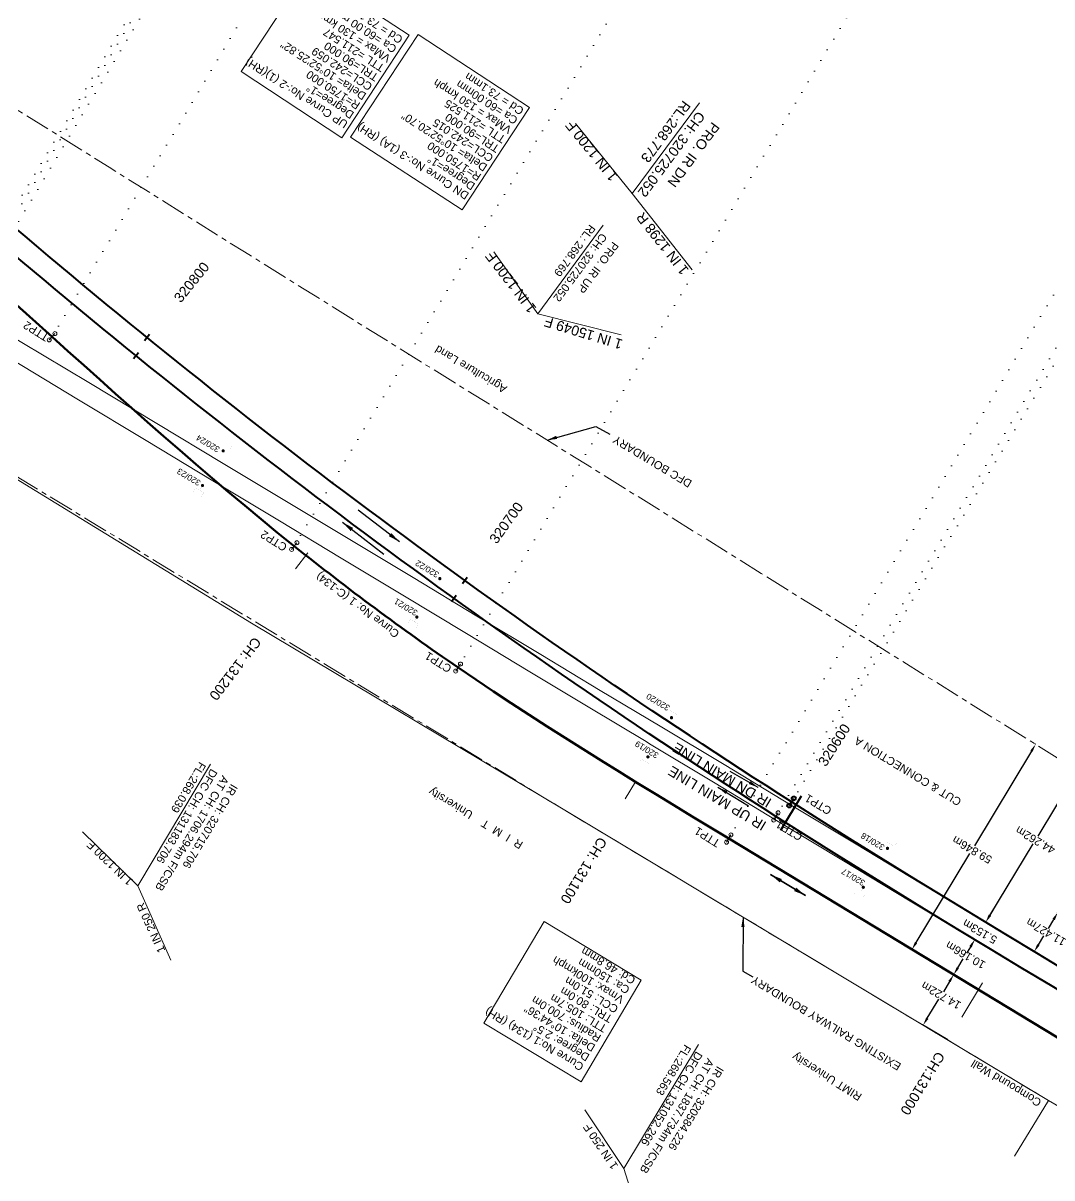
# Model space of a CAD drawing. Header units: metres. Extents: x 560405 to 1249476, y 3385111 to 6787087.
# Drawn here: x 627707.9 to 627965, y 3391439.8 to 3391728.3 of the extents above; entities that cross this region are included whole.
import ezdxf
from ezdxf.enums import TextEntityAlignment as Align

# ---------------------------------------------------------------- set-up
doc = ezdxf.new("R2010")
doc.units = ezdxf.units.M
doc.header["$MEASUREMENT"] = 0
doc.header["$PDSIZE"] = 0.05
doc.linetypes.add('ACAD_ISO07W100', pattern=[3, 0, -3])
doc.linetypes.add('CENTER', pattern=[2, 1.25, -0.25, 0.25, -0.25])
doc.layers.get('Defpoints').update_dxf_attribs({"color": 5, "lineweight": 0})
for name, color, linetype, lineweight in [('Cardinal_Leader', 10, 'Continuous', 0), ('Chainage', 7, 'Continuous', 0), ('Compound Wall', 7, 'Continuous', 13), ('DOTED LINE', 7, 'ACAD_ISO07W100', 18), ('Existing IR Track', 143, 'Continuous', 0), ('Existing Railway Boundary', 7, 'CENTER', 0), ('flow direction', 7, 'Continuous', 0), ('Horiz Curve', 7, 'Continuous', 0), ("NEW MANDI GOBINDPUR CROSSING STN. SRJ's", 10, 'Continuous', 0), ('OHE MAST', 7, 'Continuous', 0), ('OHE MAST TEXT', 7, 'Continuous', 0), ('Proposed Chainage', 10, 'Continuous', 0), ('Proposed Curve_Details', 10, 'Continuous', 0), ('PROPOSED DFCC TRACK', 1, 'Continuous', 0), ('PROPOSED GRADES IN PLAN', 10, 'Continuous', 0), ('Side Details', 7, 'Continuous', 13), ('SRJ CH. in Station', 7, 'Continuous', 0), ('Text', 7, 'Continuous', 0)]:
    doc.layers.add(name, color=color, linetype=linetype, lineweight=lineweight)
for name, color, linetype in [('Cut & Conn curves dn', 192, 'Continuous'), ('Cut & Conn curves up', 192, 'Continuous'), ('cut conn grades dn', 192, 'Continuous'), ('cut conn grades up', 192, 'Continuous'), ('Dimension', 10, 'Continuous'), ('IR PROPOSALS', 190, 'Continuous'), ('OP-3 CH UP', 7, 'Continuous')]:
    doc.layers.add(name, color=color, linetype=linetype)
doc.styles.add('ARIAL', font='arial.ttf')
doc.styles.get("Standard").update_dxf_attribs({"font": 'arial.ttf'})
doc.styles.add('Style-Arial', font='arial.ttf')
doc.dimstyles.new('ISO-25', dxfattribs={"dimtxt": 2.5, "dimasz": 2.5, "dimexe": 1.25, "dimexo": 0.625, "dimtad": 1, "dimdec": 3, "dimtxsty": 'Standard', "dimcen": 2.5, "dimadec": 0, "dimazin": 0, "dimtfac": 1, "dimtdec": 3, "dimtmove": 0, "dimatfit": 3, "dimfxl": 1, "dimarcsym": 0})
doc.dimstyles.get("Standard").update_dxf_attribs({"dimtxt": 2.5, "dimasz": 2.5, "dimexe": 0.18, "dimexo": 0.0625, "dimgap": 0.09, "dimtad": 0, "dimtih": 1, "dimtoh": 1, "dimdec": 3, "dimzin": 0, "dimdsep": 46, "dimtxsty": 'Standard', "dimcen": 0.09, "dimaunit": 1, "dimadec": 4, "dimazin": 0, "dimtfac": 1, "dimtdec": 3, "dimtofl": 0, "dimtmove": 0, "dimatfit": 3, "dimfxl": 1, "dimtolj": 1, "dimtzin": 0, "dimarcsym": 0})

# ---------------------------------------------------------------- blocks, each defined once
blk = doc.blocks.new('*D1')
at = {"layer": 'Defpoints', "color": 0, "lineweight": 9, "transparency": 16777216}
for p in [(627945.72, 3391499.29), (627951.9, 3391495.56), (627946.64, 3391486.86)]:
    blk.add_point(p, dxfattribs=at)
at = {"layer": 'Dimension', "color": 0, "lineweight": -2, "transparency": 16777216}
for p, q in [((627944.69, 3391497.58), (627944.01, 3391496.45)), ((627951.85, 3391495.59), (627945.57, 3391499.39)), ((627941.5, 3391492.31), (627942.85, 3391494.55)), ((627946.59, 3391486.89), (627940.31, 3391490.69))]:
    blk.add_line(p, q, dxfattribs=at)
at = {"layer": 'Dimension', "color": 0, "lineweight": 9, "transparency": 16777216}
for points in [[(627944.4, 3391497.76), (627944.97, 3391497.41), (627945.72, 3391499.29)], [(627941.21, 3391492.48), (627941.78, 3391492.14), (627940.46, 3391490.6)]]:
    blk.add_solid(points, dxfattribs=at)
at = {"layer": 'Dimension', "color": 0, "lineweight": 0, "transparency": 16777216, "insert": (627943.43, 3391495.5), "char_height": 2, "attachment_point": 5, "rotation": 150}
blk.add_mtext('\\A1;10.166m', dxfattribs=at)
blk = doc.blocks.new('*D38')
at = {"layer": 'Defpoints', "color": 0, "lineweight": 9, "transparency": 16777216}
for p in [(627940.46, 3391490.6), (627946.64, 3391486.86), (627939.02, 3391474.26)]:
    blk.add_point(p, dxfattribs=at)
at = {"layer": 'Dimension', "color": 0, "lineweight": -2, "transparency": 16777216}
for p, q in [((627939.43, 3391488.89), (627937.89, 3391486.34)), ((627946.59, 3391486.89), (627940.31, 3391490.69)), ((627933.88, 3391479.71), (627936.76, 3391484.47)), ((627938.97, 3391474.29), (627932.69, 3391478.09))]:
    blk.add_line(p, q, dxfattribs=at)
at = {"layer": 'Dimension', "color": 0, "lineweight": 9, "transparency": 16777216}
for points in [[(627939.14, 3391489.06), (627939.71, 3391488.71), (627940.46, 3391490.6)], [(627933.59, 3391479.88), (627934.16, 3391479.54), (627932.84, 3391478)]]:
    blk.add_solid(points, dxfattribs=at)
at = {"layer": 'Dimension', "color": 0, "lineweight": 0, "transparency": 16777216, "insert": (627937.32, 3391485.41), "char_height": 2, "attachment_point": 5, "rotation": 150}
blk.add_mtext('\\A1;14.722m', dxfattribs=at)
blk = doc.blocks.new('*D51')
at = {"layer": 'Defpoints', "color": 0, "lineweight": 9, "transparency": 16777216}
for p in [(627948.49, 3391503.74), (627954.57, 3391499.96), (627951.85, 3391495.59)]:
    blk.add_point(p, dxfattribs=at)
at = {"layer": 'Dimension', "color": 0, "lineweight": -2, "transparency": 16777216}
for p, q in [((627949.55, 3391505.44), (627950.6, 3391507.14)), ((627954.52, 3391500), (627948.34, 3391503.84)), ((627944.71, 3391497.67), (627943.66, 3391495.97)), ((627951.8, 3391495.62), (627945.62, 3391499.46))]:
    blk.add_line(p, q, dxfattribs=at)
at = {"layer": 'Dimension', "color": 0, "lineweight": 9, "transparency": 16777216}
for points in [[(627949.26, 3391505.62), (627949.83, 3391505.27), (627948.49, 3391503.74)], [(627944.43, 3391497.85), (627945, 3391497.49), (627945.77, 3391499.37)]]:
    blk.add_solid(points, dxfattribs=at)
at = {"layer": 'Dimension', "color": 0, "lineweight": 0, "transparency": 16777216, "insert": (627947.01, 3391501.37), "char_height": 2, "attachment_point": 5, "rotation": 150}
blk.add_mtext('\\A1;5.153m', dxfattribs=at)
blk = doc.blocks.new('*D52')
at = {"layer": 'Defpoints', "color": 0, "lineweight": 9, "transparency": 16777216}
for p in [(627967.19, 3391505.7), (627960.59, 3391496.34), (627961.3, 3391495.91)]:
    blk.add_point(p, dxfattribs=at)
at = {"layer": 'Dimension', "color": 0, "lineweight": -2, "transparency": 16777216}
for p, q in [((627967.14, 3391505.74), (627966.33, 3391506.22)), ((627965.45, 3391504.42), (627964.1, 3391502.17)), ((627961.63, 3391498.05), (627962.98, 3391500.3)), ((627961.25, 3391495.95), (627960.44, 3391496.43))]:
    blk.add_line(p, q, dxfattribs=at)
at = {"layer": 'Dimension', "color": 0, "lineweight": 9, "transparency": 16777216}
for points in [[(627965.17, 3391504.59), (627965.74, 3391504.24), (627966.49, 3391506.13)], [(627961.34, 3391498.22), (627961.91, 3391497.88), (627960.59, 3391496.34)]]:
    blk.add_solid(points, dxfattribs=at)
at = {"layer": 'Dimension', "color": 0, "lineweight": 0, "transparency": 16777216, "insert": (627963.54, 3391501.23), "char_height": 2, "attachment_point": 5, "rotation": 150}
blk.add_mtext('\\A1;11.427m', dxfattribs=at)
blk = doc.blocks.new('*D53')
at = {"layer": 'Defpoints', "color": 0, "lineweight": 9, "transparency": 16777216}
for p in [(627971.36, 3391541.54), (627977.48, 3391537.84), (627954.57, 3391499.96)]:
    blk.add_point(p, dxfattribs=at)
at = {"layer": 'Dimension', "color": 0, "lineweight": -2, "transparency": 16777216}
for p, q in [((627977.43, 3391537.87), (627971.2, 3391541.63)), ((627970.32, 3391539.83), (627961.46, 3391525.17)), ((627949.48, 3391505.38), (627960.31, 3391523.27)), ((627954.52, 3391500), (627948.29, 3391503.76))]:
    blk.add_line(p, q, dxfattribs=at)
at = {"layer": 'Dimension', "color": 0, "lineweight": 9, "transparency": 16777216}
for points in [[(627970.04, 3391540), (627970.61, 3391539.66), (627971.36, 3391541.54)], [(627949.2, 3391505.55), (627949.77, 3391505.21), (627948.45, 3391503.67)]]:
    blk.add_solid(points, dxfattribs=at)
at = {"layer": 'Dimension', "color": 0, "lineweight": 0, "transparency": 16777216, "insert": (627960.88, 3391524.22), "char_height": 2, "attachment_point": 5, "rotation": 150}
blk.add_mtext('\\A1;44.262m', dxfattribs=at)
blk = doc.blocks.new('OHE')
at = {"layer": 'OHE MAST'}
h = blk.add_hatch(color=3, dxfattribs=at)
edge = h.paths.add_edge_path()
edge.add_arc((627930.47, 3391522.15), 0.412, -30.9792, 329.0208)
at = {"layer": 'OHE MAST', "color": 3, "lineweight": 13, "const_width": 0.008, "flags": 128}
blk.add_lwpolyline([(627932.78, 3391523.67), (627932.2, 3391522.71), (627930.15, 3391523.94), (627930.72, 3391524.9)], dxfattribs=at)
at = {"layer": 'OHE MAST', "color": 3, "const_width": 0.008, "flags": 128}
blk.add_lwpolyline([(627931.18, 3391523.33), (627930.47, 3391522.15)], dxfattribs=at)
blk = doc.blocks.new('*D242')
at = {"layer": 'Defpoints', "color": 0, "lineweight": 9, "transparency": 16777216}
for p in [(627960.94, 3391548.15), (627960.95, 3391548.15), (627930.05, 3391496.89)]:
    blk.add_point(p, dxfattribs=at)
at = {"layer": 'Dimension', "color": 0, "lineweight": -2, "transparency": 16777216}
for p, q in [((627959.91, 3391546.44), (627945.63, 3391522.75)), ((627960.9, 3391548.18), (627960.79, 3391548.24)), ((627931.08, 3391498.61), (627944.48, 3391520.85)), ((627930, 3391496.93), (627929.89, 3391496.99))]:
    blk.add_line(p, q, dxfattribs=at)
at = {"layer": 'Dimension', "color": 0, "lineweight": 9, "transparency": 16777216}
for points in [[(627959.63, 3391546.61), (627960.2, 3391546.27), (627960.94, 3391548.15)], [(627930.79, 3391498.78), (627931.36, 3391498.44), (627930.04, 3391496.9)]]:
    blk.add_solid(points, dxfattribs=at)
at = {"layer": 'Dimension', "color": 0, "lineweight": 0, "transparency": 16777216, "insert": (627945.06, 3391521.8), "char_height": 2, "attachment_point": 5, "rotation": 150}
blk.add_mtext('\\A1;59.846m', dxfattribs=at)

msp = doc.modelspace()

# ---------------------------------------------------------------- linework, layer by layer
at = {"layer": 'Cardinal_Leader', "linetype": 'Continuous', "lineweight": 13}
for p, q in [((627714.4366, 3391649.1598), (627715.8537, 3391650.7381)), ((627775.0139, 3391596.8315), (627776.3381, 3391598.4884)), ((627816.0166, 3391566.4396), (627817.2168, 3391568.1885)), ((627883.7053, 3391523.6959), (627884.7934, 3391525.5166))]:
    msp.add_line(p, q, dxfattribs=at)
for centre in [(627714.4366, 3391649.1598), (627715.8537, 3391650.7381), (627776.3381, 3391598.4884), (627775.0139, 3391596.8315), (627816.0166, 3391566.4396), (627817.2168, 3391568.1885), (627884.7934, 3391525.5166), (627883.7053, 3391523.6959)]:
    msp.add_circle(centre, 0.5, dxfattribs=at)
at = {"layer": 'Compound Wall', "color": 0, "lineweight": 20, "flags": 128}
msp.add_lwpolyline([(627617.7841, 3391650.179), (627628.8138, 3391662.2153), (627661.961, 3391641.4834), (627764.9716, 3391578.4205), (627842.8937, 3391531.9115), (627964.1476, 3391459.1923)], dxfattribs=at)
at = {"layer": 'Compound Wall', "lineweight": 13, "flags": 128}
msp.add_lwpolyline([(627617.7841, 3391650.179), (627628.8138, 3391662.2153), (627661.961, 3391641.4834), (627764.9716, 3391578.4205), (627842.8937, 3391531.9115), (627964.1476, 3391459.1923)], dxfattribs=at)
at = {"layer": 'Compound Wall', "lineweight": 20, "flags": 128}
msp.add_lwpolyline([(627964.1476, 3391459.1923), (627955.6948, 3391445.224)], dxfattribs=at)
at = {"layer": 'Compound Wall', "flags": 128}
msp.add_lwpolyline([(627964.1476, 3391459.1923), (627955.6948, 3391445.224)], dxfattribs=at)
at = {"layer": 'Cut & Conn curves up', "color": 190, "lineweight": 13}
msp.add_line((627895.5043, 3391529.2068), (627896.5959, 3391531.0254), dxfattribs=at)
for centre in [(627896.5959, 3391531.0254), (627895.5043, 3391529.2068)]:
    msp.add_circle(centre, 0.5, dxfattribs=at)
at = {"layer": 'cut conn grades dn', "color": 190, "linetype": 'Continuous', "lineweight": 0}
msp.add_line((627876.9053, 3391708.3861), (627860.1001, 3391685.7186), dxfattribs=at)
at = {"layer": 'cut conn grades dn', "color": 190, "linetype": 'Continuous', "lineweight": 0, "flags": 128}
msp.add_lwpolyline([(627875.088, 3391666.6595), (627860.1001, 3391685.7186), (627845.9408, 3391703.2368)], dxfattribs=at)
at = {"layer": 'cut conn grades up', "color": 190, "linetype": 'Continuous', "lineweight": 0}
msp.add_line((627852.9002, 3391677.8075), (627836.5326, 3391655.7088), dxfattribs=at)
at = {"layer": 'cut conn grades up', "color": 190, "linetype": 'Continuous', "lineweight": 0, "flags": 128}
msp.add_lwpolyline([(627857.4071, 3391650.4316), (627836.5326, 3391655.7088), (627825.5854, 3391671.141)], dxfattribs=at)
at = {"layer": 'DOTED LINE', "color": 1, "linetype": 'ACAD_ISO07W100', "lineweight": 18}
for p, q in [((627696.5426, 3391666.6507), (627788.4586, 3391820.3747)), ((627715.1451, 3391649.949), (627809.5167, 3391807.7799)), ((627775.676, 3391597.66), (627877.1322, 3391767.3394)), ((627816.6167, 3391567.314), (627920.6535, 3391741.3095)), ((627884.2481, 3391524.6042), (627989.2802, 3391700.2642))]:
    msp.add_line(p, q, dxfattribs=at)
at = {"layer": 'DOTED LINE', "color": 190, "linetype": 'ACAD_ISO07W100', "lineweight": 18}
for p, q in [((627895.9784, 3391529.9961), (627995.7304, 3391696.8255)), ((627899.8888, 3391533.6448), (627997.3045, 3391695.884))]:
    msp.add_line(p, q, dxfattribs=at)
for points in [[(627701.2718, 3391672.5103), (627789.3613, 3391819.8349)], [(627705.2028, 3391676.1037), (627790.6744, 3391819.0498)]]:
    msp.add_lwpolyline(points, dxfattribs=at)
at = {"layer": 'Existing IR Track', "color": 3, "lineweight": 18, "ltscale": 5, "flags": 128}
for points in [[(627897.8002, 3391534.22), (627883.0825, 3391543.0657), (627867.1089, 3391552.6663), (627852.1545, 3391561.6244), (627837.2573, 3391570.5484), (627821.305, 3391580.1668), (627805.3747, 3391589.772), (627790.0056, 3391599.0141), (627774.5757, 3391608.2928), (627757.9417, 3391618.3023), (627741.3664, 3391628.2907), (627724.3349, 3391638.5054), (627707.6202, 3391648.5441), (627694.8551, 3391656.1997), (627673.8601, 3391668.7912), (627656.7727, 3391679.0526), (627639.6248, 3391689.3504), (627624.5219, 3391698.442), (627609.2802, 3391707.6171), (627592.8484, 3391717.4938), (627576.3898, 3391727.3866), (627559.8035, 3391737.3815)], [(627896.1762, 3391529.1116), (627880.4321, 3391538.645), (627864.491, 3391548.297), (627863.6047, 3391548.8283), (627849.5331, 3391557.2635), (627834.5794, 3391566.2274), (627818.6872, 3391575.8095), (627802.7938, 3391585.3924), (627787.3962, 3391594.6683), (627771.9982, 3391603.9443), (627755.3467, 3391613.9828), (627738.6956, 3391624.0211), (627721.7638, 3391634.2235), (627704.8318, 3391644.4258), (627692.3085, 3391651.9587), (627671.266, 3391664.6158), (627654.253, 3391674.8574), (627637.2407, 3391685.0986), (627622.0173, 3391694.273), (627606.7935, 3391703.4478), (627590.3611, 3391713.3514), (627573.9286, 3391723.2551), (627557.3254, 3391733.2573)], [(627943.5348, 3391506.6108), (627932.196, 3391513.4411), (627915.6398, 3391523.4448), (627899.0489, 3391533.4695), (627897.8002, 3391534.22)], [(627940.8738, 3391502.1919), (627929.5616, 3391508.9923), (627912.9676, 3391519.0002), (627896.1762, 3391529.1116)], [(627966.6981, 3391492.6613), (627962.7742, 3391495.0215), (627947.5235, 3391504.2081), (627943.5326, 3391506.6072)], [(627964.0395, 3391488.2463), (627960.1691, 3391490.5769), (627944.8688, 3391499.7903), (627940.8738, 3391502.1919)]]:
    msp.add_lwpolyline(points, dxfattribs=at)
at = {"layer": 'Existing IR Track', "color": 0, "lineweight": 25, "flags": 128}
msp.add_lwpolyline([(628053.0385, 3391434.706), (628038.2739, 3391443.5624), (628023.5124, 3391452.4169), (628007.9701, 3391461.7843), (627992.4257, 3391471.153), (627983.7092, 3391476.4018), (627976.2971, 3391480.8651), (627964.0395, 3391488.2463)], dxfattribs=at)
at = {"layer": 'Existing Railway Boundary', "color": 36, "lineweight": 20, "ltscale": 5, "flags": 128}
msp.add_lwpolyline([(628955.3903, 3390792.7231), (628931.5933, 3390806.5004), (628894.0251, 3390836.9955), (628805.3605, 3390890.9758), (628763.1272, 3390916.9343), (628721.4077, 3390942.8333), (628634.7683, 3390998.5313), (628587.091, 3391026.3426), (628541.4721, 3391053.7252), (628498.5869, 3391079.4164), (628461.1936, 3391101.0466), (628391.2271, 3391146.4682), (628362.6237, 3391162.4973), (628324.6397, 3391185.7049), (628291.5767, 3391211.6933), (628254.0781, 3391235.9403), (628157.3612, 3391308.2767), (628174.1002, 3391326.9143), (628137.357, 3391356.9761), (627964.1476, 3391459.1923), (627842.8937, 3391531.9115), (627628.8138, 3391662.2153), (627542.6631, 3391714.392), (627424.9352, 3391785.3705), (627222.9648, 3391909.2736), (627204.5725, 3391920.6394), (627188.744, 3391930.1784), (627172.9334, 3391939.7064), (627156.2431, 3391949.7674), (627139.5672, 3391959.8197), (627123.601, 3391969.4113), (627107.6038, 3391979.0215), (627094.8626, 3391986.7123), (627082.1497, 3391994.3859), (627065.7488, 3392004.2586), (627049.3375, 3392014.1375), (627032.6946, 3392024.1476), (627016.0309, 3392034.1701), (627000.4204, 3392043.5941), (626984.8329, 3392053.004), (626968.8891, 3392062.6064), (626952.9363, 3392072.2142), (626935.7844, 3392082.5282), (626918.6205, 3392092.8492), (626911.6028, 3392097.0645), (626893.0809, 3392108.2246), (626874.5706, 3392119.3777), (626856.2268, 3392130.4336), (626837.8855, 3392141.4881), (626820.3864, 3392152.0274), (626802.8816, 3392162.57), (626783.4724, 3392174.252), (626764.0577, 3392185.9374), (626746.1558, 3392196.7119), (626728.2543, 3392207.4863), (626707.0601, 3392220.2572), (626685.8746, 3392233.0229), (626648.9408, 3392255.2553), (626610.6712, 3392278.2676), (626591.3871, 3392289.8865), (626572.1184, 3392301.4961), (626553.8402, 3392312.4904), (626535.5663, 3392323.4823), (626522.8303, 3392331.1061), (626502.0043, 3392343.7024), (626484.7028, 3392354.0807), (626467.0127, 3392364.7717), (626449.2849, 3392375.4221), (626424.442, 3392390.2653), (626407.8647, 3392400.3136), (626390.2843, 3392410.9836), (626378.1904, 3392418.1073), (626367.3819, 3392424.6782), (626356.7585, 3392431.1355), (626339.0548, 3392441.7126), (626324.6325, 3392450.4845), (626311.6182, 3392458.3129), (626290.6128, 3392470.9931), (626276.2418, 3392479.6446), (626252.5581, 3392493.9648), (626233.8146, 3392505.2467), (626215.0541, 3392516.5389), (626191.0882, 3392530.9577), (626167.1186, 3392545.3787), (626148.2508, 3392556.7397), (626129.3895, 3392568.0967), (626109.0676, 3392580.3241), (626088.7404, 3392592.5546), (626063.7846, 3392607.5962), (626038.8416, 3392622.63), (626017.6425, 3392635.4182), (625996.4509, 3392648.2016), (625974.9359, 3392661.1602), (625952.8751, 3392674.4888), (625933.5372, 3392686.1045), (625914.159, 3392697.7444), (625896.1455, 3392708.6148), (625885.6622, 3392714.935), (625875.1898, 3392721.2486), (625871.6088, 3392723.3979), (625854.6293, 3392733.6202), (625837.6636, 3392743.8342), (625819.8659, 3392754.5631), (625802.0927, 3392765.2772), (625784.0738, 3392776.0974), (625766.0279, 3392786.9338), (625747.7802, 3392797.9258), (625729.6331, 3392808.8567), (625710.0131, 3392820.4001), (625690.2406, 3392832.0331), (625670.5571, 3392843.8213), (625650.9098, 3392855.5881), (625631.8821, 3392867.0602), (625612.8815, 3392878.5159), (625595.4116, 3392889.057), (625577.9617, 3392899.586), (625560.977, 3392909.7984), (625543.9665, 3392920.0263), (625527.0929, 3392930.2025), (625510.2317, 3392940.3713), (625492.2072, 3392951.2501), (625474.1887, 3392962.1253), (625459.4135, 3392971.0439), (625444.6385, 3392979.9623), (625429.7392, 3392988.9655), (625414.8651, 3392997.9534), (625398.0894, 3393008.048), (625381.2878, 3393018.1581), (625364.4876, 3393028.2943), (625347.6668, 3393038.4431), (625341.4954, 3393042.1962), (625336.6811, 3393045.1488), (625324.9758, 3393052.1854), (625313.1706, 3393059.282), (625305.1662, 3393064.122), (625297.2032, 3393068.9372), (625281.7488, 3393078.2354), (625266.3027, 3393087.5539), (625250.5827, 3393097.0002), (625234.8576, 3393106.4748), (625220.9629, 3393114.8441), (625207.0756, 3393123.2089), (625191.9734, 3393132.2824), (625166.0786, 3393147.7733), (625153.4581, 3393156.0581), (625151.114, 3393150.7018), (625147.8866, 3393153.7551), (625116.7003, 3393173.3287), (625093.3281, 3393188.0041), (625071.1556, 3393203.0477), (625055.7157, 3393212.8225), (625027.3997, 3393228.6096), (625007.6825, 3393240.5669), (624979.825, 3393257.4607), (624954.8894, 3393272.5826), (624917.8619, 3393296.9088), (624917.926, 3393297.7354), (624854.2544, 3393338.3806), (624790.1714, 3393374.1107), (624761.6212, 3393391.1947), (624742.8731, 3393402.4132), (624713.9783, 3393419.7034), (624678.9617, 3393441.6196), (624667.4095, 3393431.6005), (624566.1173, 3393492.8402), (624519.8878, 3393520.9391), (624450.2813, 3393561.7296), (624447.0221, 3393556.3381), (624253.5789, 3393673.1377), (624021.9727, 3393812.2493)], dxfattribs=at)
at = {"layer": 'Existing Railway Boundary', "color": 6, "lineweight": 20, "ltscale": 5, "flags": 128}
for points in [[(627892.3746, 3391590.8464), (627853.8026, 3391614.8633), (627807.8709, 3391643.3648), (627763.2098, 3391671.1424), (627729.391, 3391692.3162), (627635.8822, 3391750.6784), (627660.1446, 3391809.2203), (627519.5568, 3391891.152), (627476.8389, 3391915.865), (627434.3844, 3391942.69), (627307.5279, 3392026.3119), (627306.7829, 3392026.5061), (627267.353, 3392052.7992), (627223.9736, 3392078.9893), (627097.3461, 3392148.2433), (627064.2509, 3392171.6214), (627020.7361, 3392194.4307), (626980.8782, 3392219.8528), (626937.972, 3392245.713), (626894.59, 3392272.359), (626851.325, 3392298.078), (626765.656, 3392350.035), (626720.72, 3392377.008), (626678.274, 3392402.82), (626638.354, 3392427.704), (626595.176, 3392453.388), (626546.2585, 3392482.4138), (626502.9741, 3392507.8519), (626457.1589, 3392535.47), (626370.2027, 3392585.4762), (626329.4837, 3392607.8197), (626276.63, 3392641.1068), (626248.5163, 3392659.2277), (626219.5479, 3392680.9715), (626152.643, 3392718.511), (626109.5867, 3392744.8943), (626057.9239, 3392775.41), (626021.0374, 3392796.8242), (625904.8086, 3392858.5418), (625861.3055, 3392884.0038), (625818.1177, 3392909.4437), (625699.839, 3392978.326), (625656.064, 3393004.068), (625614.356, 3393028.385), (625543.556, 3393070.031), (625500.6769, 3393095.2405), (625461.769, 3393118.43), (625418.978, 3393143.909), (625375.919, 3393169.091), (625289.4128, 3393220.1398), (625283.3377, 3393209.9857), (625180.1642, 3393272.0512), (624950.6342, 3393412.922), (624924.3694, 3393369.1236), (624924.3694, 3393369.1236)], [(627983.97, 3391533.8144), (627892.3746, 3391590.8464)]]:
    msp.add_lwpolyline(points, dxfattribs=at)
at = {"layer": 'Horiz Curve', "color": 190, "lineweight": 40}
msp.add_line((627899.383, 3391532.836), (627900.5077, 3391534.6344), dxfattribs=at)
at = {"layer": 'Horiz Curve', "color": 190, "lineweight": 40, "flags": 128}
for points in [[(627738.2197, 3391649.0222), (627739.479, 3391650.5759)], [(627735.4662, 3391644.4753), (627736.7241, 3391646.0301)], [(627817.7094, 3391588.276), (627818.8779, 3391589.8991)], [(627815.0084, 3391583.7979), (627816.1755, 3391585.422)], [(627902.3427, 3391535.155), (627897.1965, 3391526.5808)], [(627976.649, 3391486.6598), (627968.9385, 3391491.302), (627961.2305, 3391495.9481), (627953.5273, 3391500.6021), (627945.8313, 3391505.2681), (627938.1449, 3391509.9499), (627930.4705, 3391514.6514), (627922.8108, 3391519.3766), (627915.1681, 3391524.1294), (627907.545, 3391528.9136), (627899.9441, 3391533.7331)], [(627900.5386, 3391532.1687), (627901.6125, 3391533.856)], [(627972.7561, 3391483.0447), (627965.0455, 3391487.6867), (627957.3374, 3391492.3326), (627949.6341, 3391496.9865), (627941.9379, 3391501.6522), (627934.2514, 3391506.3338), (627926.577, 3391511.0352), (627918.9171, 3391515.7602), (627911.2743, 3391520.5128), (627903.6511, 3391525.2968), (627896.0501, 3391530.1161)], [(627897.8861, 3391527.7623), (627898.9586, 3391529.4505)]]:
    msp.add_lwpolyline(points, dxfattribs=at)
at = {"layer": 'Horiz Curve', "color": 190, "lineweight": 40}
for centre in [(627900.5077, 3391534.6344), (627899.383, 3391532.836)]:
    msp.add_circle(centre, 0.5, dxfattribs=at)
at = {"layer": 'Horiz Curve', "color": 190, "lineweight": 40, "extrusion": (0, 0, -1)}
for centre, start in [((-628840.7335, 3393009.3399), 302.5199967), ((-628836.8028, 3393005.7463), 302.5185722)]:
    msp.add_arc(centre, 1750, start, 310.44369, dxfattribs=at)
at = {"layer": 'IR PROPOSALS', "color": 190, "lineweight": 13}
for points in [[(627804.3995, 3391725.2428), (627779.2484, 3391741.8052), (627762.3993, 3391716.2188), (627787.5504, 3391699.6563)], [(627834.5013, 3391707.2042), (627806.6024, 3391725.4096), (627789.7532, 3391699.8232), (627817.6522, 3391681.6178)]]:
    msp.add_lwpolyline(points, close=True, dxfattribs=at)
at = {"layer": 'OP-3 CH UP', "color": 40, "lineweight": 9, "true_color": 0xf8d731}
for radius in [8763.3902, 8182.5236, 7294.1209]:
    msp.add_circle((624059.7714, 3393874.4188), radius, dxfattribs=at)
at = {"layer": 'Proposed Chainage', "linetype": 'Continuous', "lineweight": 0, "flags": 128}
for points in [[(627776.0203, 3391591.9632), (627779.0607, 3391595.9326)], [(627942.4994, 3391480.0135), (627947.6759, 3391488.5695)]]:
    msp.add_lwpolyline(points, dxfattribs=at)
at = {"layer": 'Proposed Chainage', "flags": 128}
msp.add_lwpolyline([(627858.3352, 3391534.5119), (627860.952, 3391538.7725)], dxfattribs=at)
at = {"layer": 'Proposed Curve_Details'}
msp.add_lwpolyline([(627847.355, 3391463.8656), (627823.0887, 3391478.4829), (627838.132, 3391503.843), (627862.3982, 3391489.2257)], close=True, dxfattribs=at)
at = {"layer": 'PROPOSED DFCC TRACK', "color": 1, "linetype": 'Continuous', "lineweight": 50, "flags": 128}
msp.add_lwpolyline([(628029.9964, 3391436.4263), (627884.2494, 3391524.6062), (627879.6864, 3391527.3675), (627875.1249, 3391530.131), (627870.5662, 3391532.8992), (627866.0118, 3391535.6743), (627861.463, 3391538.4588), (627856.9214, 3391541.2548), (627852.3883, 3391544.0648), (627847.8654, 3391546.8909), (627843.354, 3391549.7355), (627838.8557, 3391552.6008), (627834.3721, 3391555.4889), (627829.9047, 3391558.4022), (627825.4553, 3391561.3427), (627821.0254, 3391564.3126), (627816.6167, 3391567.314, -0.01820637), (627775.676, 3391597.66), (627771.5222, 3391601.0052), (627767.3923, 3391604.3799), (627763.2849, 3391607.7819), (627759.1984, 3391611.2089), (627755.1311, 3391614.6587), (627751.0815, 3391618.1293), (627747.0478, 3391621.6185), (627743.0285, 3391625.124), (627739.0217, 3391628.644), (627735.0257, 3391632.1761), (627731.0387, 3391635.7185), (627727.059, 3391639.269), (627723.0847, 3391642.8256), (627719.114, 3391646.3863), (627715.1451, 3391649.949), (627703.0206, 3391660.8346)], format="xyb", dxfattribs=at)
at = {"layer": 'PROPOSED GRADES IN PLAN', "linetype": 'Continuous', "lineweight": 0, "flags": 128}
for points in [[(627754.7526, 3391543.1948), (627736.5616, 3391512.8261)], [(627744.8548, 3391494.2276), (627736.5616, 3391512.8261), (627722.7612, 3391526.305)], [(627876.7232, 3391473.1178), (627857.9976, 3391442.1676)], [(627863.1052, 3391426.1008), (627857.9976, 3391442.1676), (627848.2553, 3391456.8702)]]:
    msp.add_lwpolyline(points, dxfattribs=at)

# ---------------------------------------------------------------- block references
at = {"layer": 'OHE MAST', "color": 2, "lineweight": 13}
for p in [(-172.5587, 99.2927), (-118.4078, 67.3811), (-60.5132, 32.6323), (-6.5491, 0)]:
    msp.add_blockref('OHE', p, dxfattribs=at)
at = {"layer": 'OHE MAST', "color": 2, "lineweight": 13, "rotation": 180}
for p in [(1255683.213, 6783134.939), (1255736.7772, 6783102.0828), (1255794.522, 6783067.1516), (1255848.3469, 6783034.5742)]:
    msp.add_blockref('OHE', p, dxfattribs=at)

# ---------------------------------------------------------------- texts
at = {"layer": 'Chainage', "color": 190, "lineweight": 0, "char_height": 2.5, "attachment_point": 1, "line_spacing_factor": 0.672, "style": 'Style-Arial'}
for s, insert, rotation in [('320800', (627745.3711, 3391659.831), 50.975835), ('320700', (627824.2317, 3391599.4756), 54.24988), ('320600', (627906.4108, 3391543.7225), 57.523599)]:
    msp.add_mtext(s, dxfattribs=dict(at, insert=insert, rotation=rotation))
at = {"layer": 'cut conn grades dn', "color": 190, "lineweight": 0, "insert": (627877.5025, 3391705.741), "char_height": 2.5, "attachment_point": 4, "rotation": 233.447492, "line_spacing_factor": 1.08, "style": 'Style-Arial'}
msp.add_mtext('PRO. IR DN \\PCH: 320725.052\\PRL:268.773', dxfattribs=at)
at = {"layer": 'cut conn grades dn', "color": 190, "lineweight": 13, "char_height": 2.5, "line_spacing_factor": 0.84, "style": 'Style-Arial'}
for s, insert, attachment_point, rotation in [('1 IN 1200 F', (627856.691, 3391690.0706), 7, 128.947412), ('1 IN 1298 R', (627862.9067, 3391681.3193), 9, 128.181294)]:
    msp.add_mtext(s, dxfattribs=dict(at, insert=insert, attachment_point=attachment_point, rotation=rotation))
at = {"layer": 'cut conn grades up', "color": 190, "linetype": 'Continuous', "lineweight": 13, "insert": (627853.1809, 3391675.4298), "char_height": 2, "width": 37.148506, "attachment_point": 4, "rotation": 233.474054, "line_spacing_factor": 1.08, "style": 'Style-Arial'}
msp.add_mtext('PRO. IR UP \\PCH: 320725.052\\PRL: 268.769', dxfattribs=at)
at = {"layer": 'cut conn grades up', "color": 190, "insert": (627836.3598, 3391657.088), "char_height": 2.5, "attachment_point": 7, "rotation": 127.477207, "line_spacing_factor": 0.84, "style": 'Style-Arial'}
msp.add_mtext('1 IN 1200 F', dxfattribs=at)
at = {"layer": 'cut conn grades up', "color": 190, "lineweight": 13, "line_spacing_factor": 0.84}
for s, insert, char_height, attachment_point, rotation, style in [('1 IN 15049 F', (627857.9657, 3391649.168), 2.5, 7, 163.056657, 'Style-Arial'), ('CTP1', (627904.0758, 3391535.8109), 2, 9, 148.940022, 'ARIAL'), ('CTP1', (627896.7979, 3391529.32), 2, 9, 148.940022, 'ARIAL')]:
    msp.add_mtext(s, dxfattribs=dict(at, insert=insert, char_height=char_height, attachment_point=attachment_point, rotation=rotation, style=style))
at = {"layer": 'Existing IR Track', "color": 3, "lineweight": 18, "style": 'ARIAL'}
for s, p in [('IR DN MAIN LINE', (627870.6003, 3391547.6232)), ('IR UP MAIN LINE', (627869.4492, 3391541.7912))]:
    msp.add_text(s, height=2.5, rotation=149, dxfattribs=at).set_placement(p, align=Align.MIDDLE_RIGHT)
at = {"layer": 'Existing Railway Boundary', "color": 6, "linetype": 'Continuous', "ltscale": 5}
msp.add_text('DFC BOUNDARY', height=2, rotation=149, dxfattribs=at).set_placement((627875.2556, 3391613.8626))
at = {"layer": 'Existing Railway Boundary', "color": 36, "linetype": 'Continuous', "ltscale": 5}
msp.add_text('EXISTING RAILWAY BOUNDARY', height=2, rotation=149, dxfattribs=at).set_placement((627927.5246, 3391468.2546))
at = {"layer": 'IR PROPOSALS', "color": 190, "lineweight": 13, "char_height": 2.000005, "attachment_point": 7, "rotation": 147, "line_spacing_factor": 0.84, "style": 'Style-Arial'}
for s, insert in [('UP Curve No:-2 (1)(RH)\\PDegree=1%%D\\PR=1750.000\\PDelta= 10%%D52\'25.82"\\PCCL=242.059\\PTRL=90.000\\PTTL =211.547\\PVMax = 130 kmph\\PCa =60.00 mm\\PCd = 73.1 mm', (627803.0285, 3391724.7241)), ('DN Curve No:-3 (1A) (RH)\\PDegree=1%%D\\PR=1750.000\\PDelta= 10%%D52\'20.70"\\PCCL=242.015\\PTRL=90.000\\PTTL =211.525\\PVMax = 130 kmph\\PCa =60.00mm\\PCd = 73.1mm', (627833.2797, 3391706.9041))]:
    msp.add_mtext(s, dxfattribs=dict(at, insert=insert))
at = {"layer": "NEW MANDI GOBINDPUR CROSSING STN. SRJ's", "color": 10, "linetype": 'Continuous', "lineweight": 13, "char_height": 2, "attachment_point": 4, "rotation": 148, "line_spacing_factor": 0.60036, "style": 'ARIAL'}
for s, insert in [('TTP2', (627714.0446, 3391649.5033)), ('CTP2', (627773.5842, 3391597.0706)), ('CTP1', (627814.6872, 3391566.7404)), ('TTP1', (627881.7724, 3391523.141))]:
    msp.add_mtext(s, dxfattribs=dict(at, insert=insert))
at = {"layer": 'OHE MAST TEXT', "color": 3, "lineweight": 18, "style": 'ARIAL'}
for s, p in [('320/24', (627757.2288, 3391622.2467)), ('320/23', (627752.4591, 3391613.8837)), ('320/22', (627812.0097, 3391590.9484)), ('320/21', (627806.6884, 3391581.406)), ('320/20', (627869.7122, 3391557.6739)), ('320/19', (627866.9056, 3391545.7954)), ('320/18', (627923.3645, 3391522.8506)), ('320/17', (627918.4864, 3391513.9498))]:
    msp.add_text(s, height=1.5, rotation=149, dxfattribs=at).set_placement(p)
at = {"layer": 'Proposed Chainage', "color": 1, "lineweight": 0, "insert": (627766.5997, 3391574.4078), "char_height": 2.5, "attachment_point": 4, "rotation": 232.549021, "line_spacing_factor": 0.6, "style": 'Style-Arial'}
msp.add_mtext('CH: 131200', dxfattribs=at)
at = {"layer": 'Proposed Chainage', "char_height": 2.5, "attachment_point": 4, "rotation": 238.442859, "line_spacing_factor": 0.6, "style": 'Style-Arial'}
for s, insert in [('CH: 131100', (627852.8831, 3391524.564)), ('CH:131000', (627937.3228, 3391470.9576))]:
    msp.add_mtext(s, dxfattribs=dict(at, insert=insert))
at = {"layer": 'Proposed Curve_Details', "color": 1, "style": 'ARIAL'}
msp.add_text('Curve No: 1 (C-134)', height=2, rotation=142.940609, dxfattribs=at).set_placement((627802.1463, 3391576.1396))
at = {"layer": 'Proposed Curve_Details', "color": 1, "lineweight": 0, "insert": (627861.1811, 3391489.8024), "char_height": 2, "attachment_point": 7, "rotation": 149.123596, "line_spacing_factor": 0.84, "style": 'Style-Arial'}
msp.add_mtext('Curve No:1 (134) (RH)\\PDegree: 2.5%%D\\PDelta: 10%%D44\'36"\\PRadius: 700.0m\\PTTL: 105.7m\\PTRL: 80.0m\\PCCL: 51.0m\\PVmax: 100kmph\\PCa: 150mm\\PCd: 46.8mm', dxfattribs=at)
at = {"layer": 'PROPOSED GRADES IN PLAN', "linetype": 'Continuous', "lineweight": 0, "char_height": 2, "style": 'Style-Arial'}
for s, insert, attachment_point, rotation, line_spacing_factor in [('\\pxsm1;AT CH: 1706.294m F/CSB\\PDFC CH: 131183.706\\PFL:268.039', (627755.7228, 3391541.7038), 4, 239.078332, 1.08), ('1 IN 1200 F', (627735.5535, 3391514.1268), 7, 136.08017, 0.84), ('1 IN 250 R', (627738.0215, 3391508.792), 9, 114.410815, 0.84), ('\\pxsm1;AT CH: 1837.734m F/CSB\\PDFC CH: 131052.266\\PFL:268.563', (627876.9628, 3391471.0975), 4, 238.825186, 1.08), ('1 IN 250 F', (627856.7313, 3391442.8574), 7, 124.097454, 0.84)]:
    msp.add_mtext(s, dxfattribs=dict(at, insert=insert, attachment_point=attachment_point, rotation=rotation, line_spacing_factor=line_spacing_factor))
at = {"layer": 'PROPOSED GRADES IN PLAN', "color": 7, "linetype": 'Continuous', "lineweight": 0, "char_height": 2, "attachment_point": 4, "line_spacing_factor": 1.08, "style": 'Style-Arial'}
for s, insert, rotation in [('IR CH: 320715.706', (627760.7986, 3391537.9223), 239.071927), ('IR CH: 320584.226', (627882.2547, 3391467.4324), 238.818781)]:
    msp.add_mtext(s, dxfattribs=dict(at, insert=insert, rotation=rotation))
at = {"layer": 'Side Details'}
msp.add_text('Agriculture Land', height=2, rotation=149, dxfattribs=at).set_placement((627829.0293, 3391637.4309))
at = {"layer": 'Side Details', "color": 0}
msp.add_text('R  I  M  T    University', height=2, rotation=149, dxfattribs=at).set_placement((627833.0327, 3391523.5771))
at = {"layer": 'SRJ CH. in Station', "color": 10, "lineweight": 13}
msp.add_text('CUT & CONNECTION A', height=2, rotation=148.842132, dxfattribs=at).set_placement((627929.0035, 3391541.3864), align=Align.MIDDLE_CENTER)
at = {"layer": 'Text'}
for s, rotation, p in [('RIMT University', 147.850753, (627917.7203, 3391460.6475)), ('Compound Wall', 148.768415, (627962.6056, 3391459.1978))]:
    msp.add_text(s, height=2, rotation=rotation, dxfattribs=at).set_placement(p)

# ---------------------------------------------------------------- dimensions: what is measured, and where the dimension line sits
at = {"layer": 'Dimension', "color": 6, "lineweight": 0}
for base, p1, p2, angle, picture, middle in [((627960.9442, 3391548.1512), (627930.0545, 3391496.8932), (627960.9544, 3391548.1451), 58.914046, '*D242', (627945.057, 3391521.8001)), ((627971.3585, 3391541.5404), (627954.5703, 3391499.9648), (627977.4827, 3391537.8352), 58.825205, '*D53', (627960.8813, 3391524.2233))]:
    dim = msp.add_linear_dim(base=base, p1=p1, p2=p2, angle=angle, dimstyle='Standard', override={"dimtxt": 2, "dimasz": 2, "dimpost": 'm'}, dxfattribs=at)
    dim.commit()
    dim.dimension.update_dxf_attribs({"geometry": picture, "text_midpoint": middle, "dimtype": 161, "text_rotation": 150})
at = {"layer": 'Dimension', "color": 192, "lineweight": 0}
dim = msp.add_linear_dim(base=(627948.4911, 3391503.7444), p1=(627951.8496, 3391495.5888), p2=(627954.5703, 3391499.9648), angle=58.130219, dimstyle='Standard', override={"dimtxt": 2, "dimasz": 2, "dimpost": 'm'}, dxfattribs=at)
dim.commit()
dim.dimension.update_dxf_attribs({"geometry": '*D51', "text_midpoint": (627947.0142, 3391501.3689), "dimtype": 161, "text_rotation": 150})
at = {"layer": 'Dimension', "color": 7, "lineweight": 0}
dim = msp.add_linear_dim(base=(627960.5938, 3391496.3378), p1=(627967.1915, 3391505.704), p2=(627961.2996, 3391495.9131), angle=238.961684, dimstyle='Standard', override={"dimtxt": 2, "dimasz": 2, "dimdec": 3, "dimpost": 'm'}, dxfattribs=at)
dim.commit()
dim.dimension.update_dxf_attribs({"geometry": '*D52', "text_midpoint": (627963.5398, 3391501.2332), "dimtype": 161, "text_rotation": 150})
at = {"layer": 'Dimension', "color": 10, "lineweight": 0}
for base, p1, p2, picture, middle in [((627945.7246, 3391499.2945), (627946.6406, 3391486.8583), (627951.9031, 3391495.5564), '*D1', (627943.4302, 3391495.5023)), ((627940.462, 3391490.5964), (627939.0197, 3391474.2622), (627946.6406, 3391486.8583), '*D38', (627937.3217, 3391485.406))]:
    dim = msp.add_linear_dim(base=base, p1=p1, p2=p2, angle=58.825186, dimstyle='Standard', override={"dimtxt": 2, "dimasz": 2, "dimpost": 'm'}, dxfattribs=at)
    dim.commit()
    dim.dimension.update_dxf_attribs({"geometry": picture, "text_midpoint": middle, "dimtype": 161, "text_rotation": 150})

# ---------------------------------------------------------------- leaders
at = {"layer": 'Cut & Conn curves dn', "color": 190, "lineweight": 0}
for points in [[(627801.9986, 3391598.698), (627791.6865, 3391606.6123)], [(627787.7092, 3391603.6403), (627798.0176, 3391595.6206)]]:
    msp.add_leader(points, dimstyle='ISO-25', override={"dimtxt": 0.5, "dimasz": 3, "dimtad": 0}, dxfattribs=at)
at = {"layer": 'Existing Railway Boundary', "color": 6, "linetype": 'Continuous', "ltscale": 5}
msp.add_leader([(627838.8572, 3391624.1372), (627851.0013, 3391627.5402), (627854.5466, 3391625.5749)], dimstyle='ISO-25', override={"dimtxt": 0.5, "dimtad": 0}, dxfattribs=at)
at = {"layer": 'Existing Railway Boundary', "color": 36, "linetype": 'Continuous', "ltscale": 5}
msp.add_leader([(627887.8164, 3391504.9702), (627887.7424, 3391491.4922), (627890.3098, 3391490.0624)], dimstyle='ISO-25', override={"dimtxt": 0.5, "dimtad": 0}, dxfattribs=at)
at = {"layer": 'flow direction', "color": 3, "lineweight": 18}
for points in [[(627891.6296, 3391537.3418), (627884.627, 3391541.3858)], [(627881.5421, 3391537.4036), (627889.1571, 3391532.7751)]]:
    msp.add_leader(points, dimstyle='ISO-25', override={"dimtxt": 0.5, "dimtad": 0}, dxfattribs=at)
at = {"layer": 'PROPOSED DFCC TRACK', "linetype": 'Continuous', "lineweight": 0}
for points in [[(627894.7028, 3391515.6057), (627903.4266, 3391510.3648)], [(627903.4266, 3391510.3648), (627894.7028, 3391515.6057)]]:
    msp.add_leader(points, dimstyle='ISO-25', override={"dimtxt": 3, "dimasz": 3, "dimtad": 0, "dimdec": 3, "dimzin": 2, "dimtdec": 3}, dxfattribs=at)

doc.saveas('drawing.dxf')
